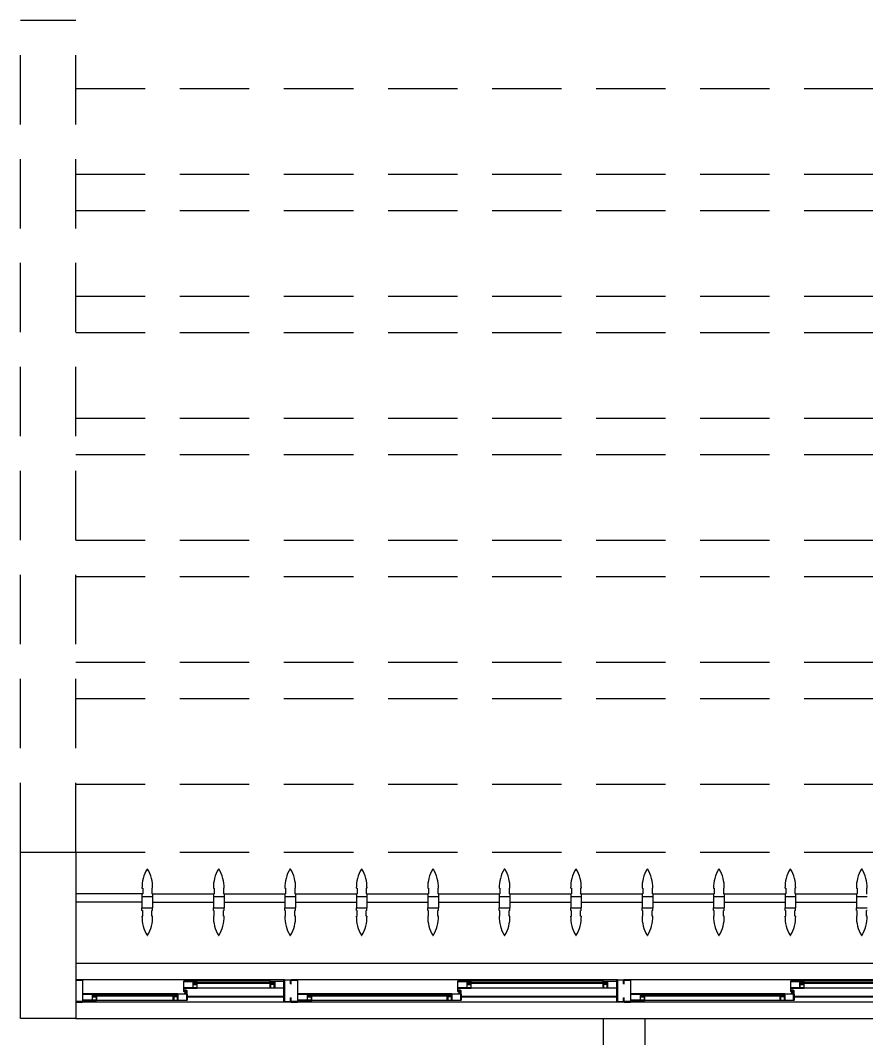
# Model space of a CAD drawing. Header units: millimetres. Extents: x 1887 to 2405, y 1100 to 1335.
# Drawn here: x 2167.41 to 2170.46, y 1270.976 to 1274.648 of the extents above; entities that cross this region are included whole.
import ezdxf

# ---------------------------------------------------------------- set-up
doc = ezdxf.new("R2010")
doc.units = ezdxf.units.MM
doc.linetypes.add('HIDDEN', pattern=[0.375, 0.25, -0.125])
for name, color, linetype in [('AR-ALV', 2, 'Continuous'), ('AR-BRISES', 1, 'Continuous'), ('AR-ESQ', 1, 'Continuous'), ('AR-ESTC', 3, 'Continuous'), ('AR-PERGOLAPROJ', 1, 'HIDDEN'), ('BR-PAINEL', 1, 'Continuous'), ('BR-SUPORTE', 1, 'Continuous'), ('DT-ESQ-BAGUETE-C', 2, 'Continuous'), ('DT-ESQ-BAGUETE-V', 1, 'Continuous'), ('DT-ESQ-CHAPA DOBRADA-V', 1, 'Continuous'), ('DT-ESQ-PERFIL CADEIRA-C', 2, 'Continuous'), ('DT-ESQ-PERFIL CADEIRA-V', 1, 'Continuous'), ('DT-ESQ-PERFIL U SIMPLES-C', 2, 'Continuous'), ('DT-ESQ-PERFIL U-C', 2, 'Continuous'), ('DT-ESQ-PERFIL U-V', 1, 'Continuous'), ('DT-ESQ-VIDRO-C', 2, 'Continuous'), ('PG-PROJ', 1, 'HIDDEN')]:
    doc.layers.add(name, color=color, linetype=linetype)

# ---------------------------------------------------------------- blocks, each defined once
blk = doc.blocks.new('EF40-P')
at = {"layer": 'DT-ESQ-BAGUETE-C', "color": 2, "ltscale": 0.1}
for points in [[(2.61, -0.08), (2.5965, -0.08), (2.5965, -0.0785), (2.6095, -0.0785, 0.414214), (2.61, -0.078), (2.61, -0.067, 0.414214), (2.6095, -0.0665), (2.5965, -0.0665), (2.5965, -0.065), (2.61, -0.065, -0.414214), (2.6115, -0.0665), (2.6115, -0.0785, -0.414214)], [(3.1015, -0.08), (3.115, -0.08), (3.115, -0.0785), (3.102, -0.0785, -0.414214), (3.1015, -0.078), (3.1015, -0.067, -0.414214), (3.102, -0.0665), (3.115, -0.0665), (3.115, -0.065), (3.1015, -0.065, 0.414214), (3.1, -0.0665), (3.1, -0.0785, 0.414214)], [(3.81, -0.08), (3.7965, -0.08), (3.7965, -0.0785), (3.8095, -0.0785, 0.414214), (3.81, -0.078), (3.81, -0.067, 0.414214), (3.8095, -0.0665), (3.7965, -0.0665), (3.7965, -0.065), (3.81, -0.065, -0.414214), (3.8115, -0.0665), (3.8115, -0.0785, -0.414214)], [(4.3015, -0.08), (4.315, -0.08), (4.315, -0.0785), (4.302, -0.0785, -0.414214), (4.3015, -0.078), (4.3015, -0.067, -0.414214), (4.302, -0.0665), (4.315, -0.0665), (4.315, -0.065), (4.3015, -0.065, 0.414214), (4.3, -0.0665), (4.3, -0.0785, 0.414214)], [(4.7975, -0.08), (4.784, -0.08), (4.784, -0.0785), (4.797, -0.0785, 0.414214), (4.7975, -0.078), (4.7975, -0.067, 0.414214), (4.797, -0.0665), (4.784, -0.0665), (4.784, -0.065), (4.7975, -0.065, -0.414214), (4.799, -0.0665), (4.799, -0.0785, -0.414214)], [(5.0765, -0.08), (5.09, -0.08), (5.09, -0.0785), (5.077, -0.0785, -0.414214), (5.0765, -0.078), (5.0765, -0.067, -0.414214), (5.077, -0.0665), (5.09, -0.0665), (5.09, -0.065), (5.0765, -0.065, 0.414214), (5.075, -0.0665), (5.075, -0.0785, 0.414214)], [(2.5265, -0.125), (2.54, -0.125), (2.54, -0.1235), (2.527, -0.1235, -0.414214), (2.5265, -0.123), (2.5265, -0.112, -0.414214), (2.527, -0.1115), (2.54, -0.1115), (2.54, -0.11), (2.5265, -0.11, 0.414214), (2.525, -0.1115), (2.525, -0.1235, 0.414214)], [(3.2485, -0.125), (3.235, -0.125), (3.235, -0.1235), (3.248, -0.1235, 0.414214), (3.2485, -0.123), (3.2485, -0.112, 0.414214), (3.248, -0.1115), (3.235, -0.1115), (3.235, -0.11), (3.2485, -0.11, -0.414214), (3.25, -0.1115), (3.25, -0.1235, -0.414214)], [(3.7265, -0.125), (3.74, -0.125), (3.74, -0.1235), (3.727, -0.1235, -0.414214), (3.7265, -0.123), (3.7265, -0.112, -0.414214), (3.727, -0.1115), (3.74, -0.1115), (3.74, -0.11), (3.7265, -0.11, 0.414214), (3.725, -0.1115), (3.725, -0.1235, 0.414214)], [(4.4485, -0.125), (4.435, -0.125), (4.435, -0.1235), (4.448, -0.1235, 0.414214), (4.4485, -0.123), (4.4485, -0.112, 0.414214), (4.448, -0.1115), (4.435, -0.1115), (4.435, -0.11), (4.4485, -0.11, -0.414214), (4.45, -0.1115), (4.45, -0.1235, -0.414214)], [(4.714, -0.125), (4.7275, -0.125), (4.7275, -0.1235), (4.7145, -0.1235, -0.414214), (4.714, -0.123), (4.714, -0.112, -0.414214), (4.7145, -0.1115), (4.7275, -0.1115), (4.7275, -0.11), (4.714, -0.11, 0.414214), (4.7125, -0.1115), (4.7125, -0.1235, 0.414214)]]:
    blk.add_lwpolyline(points, format="xyb", close=True, dxfattribs=at)
at = {"layer": 'DT-ESQ-BAGUETE-V', "ltscale": 0.1}
for p, q in [((2.61, -0.065), (3.1015, -0.065)), ((3.81, -0.065), (4.3015, -0.065)), ((4.7975, -0.065), (5.0765, -0.065))]:
    blk.add_line(p, q, dxfattribs=at)
at = {"layer": 'DT-ESQ-BAGUETE-V', "color": 1, "ltscale": 0.1}
for p, q in [((2.0485, -0.11), (2.5265, -0.11)), ((3.2485, -0.11), (3.7265, -0.11)), ((4.4485, -0.11), (4.714, -0.11))]:
    blk.add_line(p, q, dxfattribs=at)
at = {"layer": 'DT-ESQ-CHAPA DOBRADA-V', "color": 1, "ltscale": 0.1}
for p, q in [((2, -0.077), (2.5615, -0.077)), ((2, -0.08), (2.5615, -0.08)), ((3.2, -0.077), (3.7615, -0.077)), ((3.2, -0.08), (3.7615, -0.08))]:
    blk.add_line(p, q, dxfattribs=at)
at = {"layer": 'DT-ESQ-CHAPA DOBRADA-V', "ltscale": 0.1}
for p, q in [((4.4, -0.077), (4.749, -0.077)), ((4.4, -0.08), (4.749, -0.08))]:
    blk.add_line(p, q, dxfattribs=at)
at = {"layer": 'DT-ESQ-PERFIL CADEIRA-C', "color": 2, "ltscale": 0.1}
for p, q in [((2.5635, -0.0885), (2.61, -0.0885)), ((3.15, -0.0885), (3.1015, -0.0885)), ((3.7635, -0.0885), (3.81, -0.0885)), ((4.35, -0.0885), (4.3015, -0.0885)), ((4.751, -0.0885), (4.7975, -0.0885)), ((5.125, -0.0885), (5.0765, -0.0885)), ((2.573, -0.1335), (2.5265, -0.1335)), ((3.2, -0.1335), (3.2485, -0.1335)), ((3.773, -0.1335), (3.7265, -0.1335)), ((4.7605, -0.1335), (4.714, -0.1335))]:
    blk.add_line(p, q, dxfattribs=at)
at = {"layer": 'DT-ESQ-PERFIL CADEIRA-C', "ltscale": 0.1}
blk.add_line((4.4, -0.1335), (4.4485, -0.1335), dxfattribs=at)
at = {"layer": 'DT-ESQ-PERFIL CADEIRA-C', "color": 2, "ltscale": 0.1}
for points in [[(2.61, -0.087, -1), (2.61, -0.09), (2.5635, -0.09, -0.414214), (2.5615, -0.088), (2.5615, -0.067, -0.414214), (2.5635, -0.065), (2.595, -0.065, -0.414214), (2.5965, -0.0665), (2.5965, -0.087)], [(2.5965, -0.0885, -0.198913), (2.5954, -0.0881, -0.198913), (2.595, -0.087), (2.595, -0.067, 0.414214), (2.5945, -0.0665), (2.5635, -0.0665, 0.414214), (2.563, -0.067), (2.563, -0.088, 0.414214), (2.5635, -0.0885)], [(3.1015, -0.09), (3.15, -0.09), (3.15, -0.0885), (3.115, -0.0885, 0.198912), (3.1161, -0.0881, 0.198913), (3.1165, -0.087), (3.1165, -0.067, -0.414214), (3.117, -0.0665), (3.15, -0.0665), (3.15, -0.065), (3.1165, -0.065, 0.414214), (3.115, -0.0665), (3.115, -0.0785), (3.115, -0.08), (3.115, -0.087), (3.1015, -0.087, 1)], [(3.81, -0.087, -1), (3.81, -0.09), (3.7635, -0.09, -0.414214), (3.7615, -0.088), (3.7615, -0.067, -0.414214), (3.7635, -0.065), (3.795, -0.065, -0.414214), (3.7965, -0.0665), (3.7965, -0.087)], [(3.7965, -0.0885, -0.198913), (3.7954, -0.0881, -0.198913), (3.795, -0.087), (3.795, -0.067, 0.414214), (3.7945, -0.0665), (3.7635, -0.0665, 0.414214), (3.763, -0.067), (3.763, -0.088, 0.414214), (3.7635, -0.0885)], [(4.3015, -0.09), (4.35, -0.09), (4.35, -0.0885), (4.315, -0.0885, 0.198912), (4.3161, -0.0881, 0.198913), (4.3165, -0.087), (4.3165, -0.067, -0.414214), (4.317, -0.0665), (4.35, -0.0665), (4.35, -0.065), (4.3165, -0.065, 0.414214), (4.315, -0.0665), (4.315, -0.0785), (4.315, -0.08), (4.315, -0.087), (4.3015, -0.087, 1)], [(4.7975, -0.087, -1), (4.7975, -0.09), (4.751, -0.09, -0.414214), (4.749, -0.088), (4.749, -0.067, -0.414214), (4.751, -0.065), (4.7825, -0.065, -0.414214), (4.784, -0.0665), (4.784, -0.087)], [(4.784, -0.0885, -0.198913), (4.7829, -0.0881, -0.198913), (4.7825, -0.087), (4.7825, -0.067, 0.414214), (4.782, -0.0665), (4.751, -0.0665, 0.414214), (4.7505, -0.067), (4.7505, -0.088, 0.414214), (4.751, -0.0885)], [(5.0765, -0.09), (5.125, -0.09), (5.125, -0.0885), (5.09, -0.0885, 0.198912), (5.0911, -0.0881, 0.198913), (5.0915, -0.087), (5.0915, -0.067, -0.414214), (5.092, -0.0665), (5.125, -0.0665), (5.125, -0.065), (5.0915, -0.065, 0.414214), (5.09, -0.0665), (5.09, -0.0785), (5.09, -0.08), (5.09, -0.087), (5.0765, -0.087, 1)], [(2.5265, -0.132, 1), (2.5265, -0.135), (2.573, -0.135, 0.414214), (2.575, -0.133), (2.575, -0.112, 0.414214), (2.573, -0.11), (2.5415, -0.11, 0.414214), (2.54, -0.1115), (2.54, -0.132)], [(3.2485, -0.135), (3.2, -0.135), (3.2, -0.1335), (3.235, -0.1335, -0.198912), (3.2339, -0.1331, -0.198913), (3.2335, -0.132), (3.2335, -0.112, 0.414214), (3.233, -0.1115), (3.2, -0.1115), (3.2, -0.11), (3.2335, -0.11, -0.414214), (3.235, -0.1115), (3.235, -0.1235), (3.235, -0.125), (3.235, -0.132), (3.2485, -0.132, -1)], [(3.7265, -0.132, 1), (3.7265, -0.135), (3.773, -0.135, 0.414214), (3.775, -0.133), (3.775, -0.112, 0.414214), (3.773, -0.11), (3.7415, -0.11, 0.414214), (3.74, -0.1115), (3.74, -0.132)], [(4.4485, -0.135), (4.4, -0.135), (4.4, -0.1335), (4.435, -0.1335, -0.198912), (4.4339, -0.1331, -0.198913), (4.4335, -0.132), (4.4335, -0.112, 0.414214), (4.433, -0.1115), (4.4, -0.1115), (4.4, -0.11), (4.4335, -0.11, -0.414214), (4.435, -0.1115), (4.435, -0.1235), (4.435, -0.125), (4.435, -0.132), (4.4485, -0.132, -1)], [(4.714, -0.132, 1), (4.714, -0.135), (4.7605, -0.135, 0.414214), (4.7625, -0.133), (4.7625, -0.112, 0.414214), (4.7605, -0.11), (4.729, -0.11, 0.414214), (4.7275, -0.1115), (4.7275, -0.132)], [(2.54, -0.1335, 0.198913), (2.5411, -0.1331, 0.198913), (2.5415, -0.132), (2.5415, -0.112, -0.414214), (2.542, -0.1115), (2.573, -0.1115, -0.414214), (2.5735, -0.112), (2.5735, -0.133, -0.414214), (2.573, -0.1335)], [(3.74, -0.1335, 0.198913), (3.7411, -0.1331, 0.198913), (3.7415, -0.132), (3.7415, -0.112, -0.414214), (3.742, -0.1115), (3.773, -0.1115, -0.414214), (3.7735, -0.112), (3.7735, -0.133, -0.414214), (3.773, -0.1335)], [(4.7275, -0.1335, 0.198913), (4.7286, -0.1331, 0.198913), (4.729, -0.132), (4.729, -0.112, -0.414214), (4.7295, -0.1115), (4.7605, -0.1115, -0.414214), (4.761, -0.112), (4.761, -0.133, -0.414214), (4.7605, -0.1335)]]:
    blk.add_lwpolyline(points, format="xyb", close=True, dxfattribs=at)
at = {"layer": 'DT-ESQ-PERFIL CADEIRA-V', "color": 1, "ltscale": 0.1}
for p, q in [((2.595, -0.09), (3.1015, -0.09)), ((3.795, -0.09), (4.3015, -0.09)), ((4.7825, -0.09), (5.0765, -0.09)), ((2.0485, -0.135), (2.5265, -0.135)), ((4.4485, -0.135), (4.714, -0.135))]:
    blk.add_line(p, q, dxfattribs=at)
at = {"layer": 'DT-ESQ-PERFIL CADEIRA-V', "color": 2, "ltscale": 0.1}
blk.add_line((3.2485, -0.135), (3.7265, -0.135), dxfattribs=at)
at = {"layer": 'DT-ESQ-PERFIL U SIMPLES-C', "color": 2, "ltscale": 0.1}
for points in [[(2.5635, -0.102), (2.5715, -0.102), (2.5715, -0.1005), (2.5635, -0.1005, -0.414214), (2.563, -0.1), (2.563, -0.092, -0.414214), (2.5635, -0.0915), (2.5715, -0.0915), (2.5715, -0.09), (2.5635, -0.09, 0.414214), (2.5615, -0.092), (2.5615, -0.1, 0.414214)], [(2.573, -0.098), (2.565, -0.098), (2.565, -0.0995), (2.573, -0.0995, -0.414214), (2.5735, -0.1), (2.5735, -0.108, -0.414214), (2.573, -0.1085), (2.565, -0.1085), (2.565, -0.11), (2.573, -0.11, 0.414214), (2.575, -0.108), (2.575, -0.1, 0.414214)], [(3.7635, -0.102), (3.7715, -0.102), (3.7715, -0.1005), (3.7635, -0.1005, -0.414214), (3.763, -0.1), (3.763, -0.092, -0.414214), (3.7635, -0.0915), (3.7715, -0.0915), (3.7715, -0.09), (3.7635, -0.09, 0.414214), (3.7615, -0.092), (3.7615, -0.1, 0.414214)], [(3.773, -0.098), (3.765, -0.098), (3.765, -0.0995), (3.773, -0.0995, -0.414214), (3.7735, -0.1), (3.7735, -0.108, -0.414214), (3.773, -0.1085), (3.765, -0.1085), (3.765, -0.11), (3.773, -0.11, 0.414214), (3.775, -0.108), (3.775, -0.1, 0.414214)], [(4.751, -0.102), (4.759, -0.102), (4.759, -0.1005), (4.751, -0.1005, -0.414214), (4.7505, -0.1), (4.7505, -0.092, -0.414214), (4.751, -0.0915), (4.759, -0.0915), (4.759, -0.09), (4.751, -0.09, 0.414214), (4.749, -0.092), (4.749, -0.1, 0.414214)], [(4.7605, -0.098), (4.7525, -0.098), (4.7525, -0.0995), (4.7605, -0.0995, -0.414214), (4.761, -0.1), (4.761, -0.108, -0.414214), (4.7605, -0.1085), (4.7525, -0.1085), (4.7525, -0.11), (4.7605, -0.11, 0.414214), (4.7625, -0.108), (4.7625, -0.1, 0.414214)]]:
    blk.add_lwpolyline(points, format="xyb", close=True, dxfattribs=at)
at = {"layer": 'DT-ESQ-PERFIL U-C', "color": 2, "ltscale": 0.1}
for points in [[(3.175, -0.0615, 0.414214), (3.1735, -0.06), (3.1515, -0.06, 0.414214), (3.15, -0.0615), (3.15, -0.1385, 0.414214), (3.1515, -0.14), (3.1735, -0.14, 0.414214), (3.175, -0.1385), (3.175, -0.125), (3.1735, -0.125), (3.1735, -0.138, -0.414214), (3.173, -0.1385), (3.152, -0.1385, -0.414214), (3.1515, -0.138), (3.1515, -0.062, -0.414214), (3.152, -0.0615), (3.173, -0.0615, -0.414214), (3.1735, -0.062), (3.1735, -0.075), (3.175, -0.075)], [(3.175, -0.0615, -0.414214), (3.1765, -0.06), (3.1985, -0.06, -0.414214), (3.2, -0.0615), (3.2, -0.1385, -0.414214), (3.1985, -0.14), (3.1765, -0.14, -0.414214), (3.175, -0.1385), (3.175, -0.125), (3.1765, -0.125), (3.1765, -0.138, 0.414214), (3.177, -0.1385), (3.198, -0.1385, 0.414214), (3.1985, -0.138), (3.1985, -0.062, 0.414214), (3.198, -0.0615), (3.177, -0.0615, 0.414214), (3.1765, -0.062), (3.1765, -0.075), (3.175, -0.075)], [(4.375, -0.0615, 0.414214), (4.3735, -0.06), (4.3515, -0.06, 0.414214), (4.35, -0.0615), (4.35, -0.1385, 0.414214), (4.3515, -0.14), (4.3735, -0.14, 0.414214), (4.375, -0.1385), (4.375, -0.125), (4.3735, -0.125), (4.3735, -0.138, -0.414214), (4.373, -0.1385), (4.352, -0.1385, -0.414214), (4.3515, -0.138), (4.3515, -0.062, -0.414214), (4.352, -0.0615), (4.373, -0.0615, -0.414214), (4.3735, -0.062), (4.3735, -0.075), (4.375, -0.075)], [(4.375, -0.0615, -0.414214), (4.3765, -0.06), (4.3985, -0.06, -0.414214), (4.4, -0.0615), (4.4, -0.1385, -0.414214), (4.3985, -0.14), (4.3765, -0.14, -0.414214), (4.375, -0.1385), (4.375, -0.125), (4.3765, -0.125), (4.3765, -0.138, 0.414214), (4.377, -0.1385), (4.398, -0.1385, 0.414214), (4.3985, -0.138), (4.3985, -0.062, 0.414214), (4.398, -0.0615), (4.377, -0.0615, 0.414214), (4.3765, -0.062), (4.3765, -0.075), (4.375, -0.075)], [(5.15, -0.0615, 0.414214), (5.1485, -0.06), (5.1265, -0.06, 0.414214), (5.125, -0.0615), (5.125, -0.1385, 0.414214), (5.1265, -0.14), (5.1485, -0.14, 0.414214), (5.15, -0.1385), (5.15, -0.125), (5.1485, -0.125), (5.1485, -0.138, -0.414214), (5.148, -0.1385), (5.127, -0.1385, -0.414214), (5.1265, -0.138), (5.1265, -0.062, -0.414214), (5.127, -0.0615), (5.148, -0.0615, -0.414214), (5.1485, -0.062), (5.1485, -0.075), (5.15, -0.075)]]:
    blk.add_lwpolyline(points, format="xyb", close=True, dxfattribs=at)
at = {"layer": 'DT-ESQ-PERFIL U-V', "color": 1, "ltscale": 0.1}
for p, q in [((1.9985, -0.06), (3.1515, -0.06)), ((4.3985, -0.06), (5.1265, -0.06)), ((1.9985, -0.14), (3.1515, -0.14)), ((4.3985, -0.14), (5.1265, -0.14))]:
    blk.add_line(p, q, dxfattribs=at)
at = {"layer": 'DT-ESQ-PERFIL U-V', "ltscale": 0.1}
for p, q in [((3.1985, -0.06), (4.3515, -0.06)), ((3.1985, -0.14), (4.3515, -0.14))]:
    blk.add_line(p, q, dxfattribs=at)
at = {"layer": 'DT-ESQ-VIDRO-C', "ltscale": 0.1}
for points in [[(3.1125, -0.085), (3.1125, -0.082), (2.599, -0.082), (2.599, -0.085)], [(4.3125, -0.085), (4.3125, -0.082), (3.799, -0.082), (3.799, -0.085)], [(5.0875, -0.085), (5.0875, -0.082), (4.7865, -0.082), (4.7865, -0.085)], [(2.038, -0.13), (2.038, -0.127), (2.537, -0.127), (2.537, -0.13)], [(3.238, -0.13), (3.238, -0.127), (3.737, -0.127), (3.737, -0.13)], [(4.438, -0.13), (4.438, -0.127), (4.7245, -0.127), (4.7245, -0.13)]]:
    blk.add_lwpolyline(points, close=True, dxfattribs=at)
blk = doc.blocks.new('BR-MODULO8')
at = {"layer": 'BR-PAINEL'}
for p, q in [((-4.9117, 0.27), (-4.9092, 0.27)), ((-4.9092, 0.27), (-4.9092, 0.25)), ((-4.8758, 0.27), (-4.8758, 0.25)), ((-4.8733, 0.27), (-4.8758, 0.27)), ((-4.6542, 0.27), (-4.6517, 0.27)), ((-4.6517, 0.27), (-4.6517, 0.25)), ((-4.6183, 0.27), (-4.6183, 0.25)), ((-4.6158, 0.27), (-4.6183, 0.27)), ((-4.3967, 0.27), (-4.3942, 0.27)), ((-4.3942, 0.27), (-4.3942, 0.25)), ((-4.3608, 0.27), (-4.3608, 0.25)), ((-4.3583, 0.27), (-4.3608, 0.27)), ((-4.1392, 0.27), (-4.1367, 0.27)), ((-4.1367, 0.27), (-4.1367, 0.25)), ((-4.1033, 0.27), (-4.1033, 0.25)), ((-4.1008, 0.27), (-4.1033, 0.27)), ((-3.8817, 0.27), (-3.8792, 0.27)), ((-3.8792, 0.27), (-3.8792, 0.25)), ((-3.8458, 0.27), (-3.8458, 0.25)), ((-3.8433, 0.27), (-3.8458, 0.27)), ((-3.6242, 0.27), (-3.6217, 0.27)), ((-3.6217, 0.27), (-3.6217, 0.25)), ((-3.5883, 0.27), (-3.5883, 0.25)), ((-3.5858, 0.27), (-3.5883, 0.27)), ((-3.3667, 0.27), (-3.3642, 0.27)), ((-3.3642, 0.27), (-3.3642, 0.25)), ((-3.3308, 0.27), (-3.3308, 0.25)), ((-3.3283, 0.27), (-3.3308, 0.27)), ((-3.1092, 0.27), (-3.1067, 0.27)), ((-3.1067, 0.27), (-3.1067, 0.25)), ((-3.0733, 0.27), (-3.0733, 0.25)), ((-3.0708, 0.27), (-3.0733, 0.27)), ((-2.8517, 0.27), (-2.8492, 0.27)), ((-2.8492, 0.27), (-2.8492, 0.25)), ((-2.8158, 0.27), (-2.8158, 0.25)), ((-2.8133, 0.27), (-2.8158, 0.27)), ((-2.5942, 0.27), (-2.5917, 0.27)), ((-2.5917, 0.27), (-2.5917, 0.25)), ((-2.5583, 0.27), (-2.5583, 0.25)), ((-2.5558, 0.27), (-2.5583, 0.27)), ((-2.3367, 0.27), (-2.3342, 0.27)), ((-2.3342, 0.27), (-2.3342, 0.25)), ((-2.3008, 0.27), (-2.3008, 0.25)), ((-2.2983, 0.27), (-2.3008, 0.27)), ((-4.9117, 0.25), (-4.9117, 0.24)), ((-4.9117, 0.25), (-4.9092, 0.25)), ((-4.9117, 0.24), (-4.8733, 0.24)), ((-4.9117, 0.24), (-4.9117, 0.2)), ((-4.8733, 0.25), (-4.8758, 0.25)), ((-4.8733, 0.25), (-4.8733, 0.24)), ((-4.8733, 0.24), (-4.8733, 0.2)), ((-4.6542, 0.25), (-4.6542, 0.24)), ((-4.6542, 0.25), (-4.6517, 0.25)), ((-4.6542, 0.24), (-4.6158, 0.24)), ((-4.6542, 0.24), (-4.6542, 0.2)), ((-4.6158, 0.25), (-4.6183, 0.25)), ((-4.6158, 0.25), (-4.6158, 0.24)), ((-4.6158, 0.24), (-4.6158, 0.2)), ((-4.3967, 0.25), (-4.3967, 0.24)), ((-4.3967, 0.25), (-4.3942, 0.25)), ((-4.3967, 0.24), (-4.3583, 0.24)), ((-4.3967, 0.24), (-4.3967, 0.2)), ((-4.3583, 0.25), (-4.3608, 0.25)), ((-4.3583, 0.25), (-4.3583, 0.24)), ((-4.3583, 0.24), (-4.3583, 0.2)), ((-4.1392, 0.25), (-4.1392, 0.24)), ((-4.1392, 0.25), (-4.1367, 0.25)), ((-4.1392, 0.24), (-4.1008, 0.24)), ((-4.1392, 0.24), (-4.1392, 0.2)), ((-4.1008, 0.25), (-4.1033, 0.25)), ((-4.1008, 0.25), (-4.1008, 0.24)), ((-4.1008, 0.24), (-4.1008, 0.2)), ((-3.8817, 0.25), (-3.8817, 0.24)), ((-3.8817, 0.25), (-3.8792, 0.25)), ((-3.8817, 0.24), (-3.8433, 0.24)), ((-3.8817, 0.24), (-3.8817, 0.2)), ((-3.8433, 0.25), (-3.8458, 0.25)), ((-3.8433, 0.25), (-3.8433, 0.24)), ((-3.8433, 0.24), (-3.8433, 0.2)), ((-3.6242, 0.25), (-3.6242, 0.24)), ((-3.6242, 0.25), (-3.6217, 0.25)), ((-3.6242, 0.24), (-3.5858, 0.24)), ((-3.6242, 0.24), (-3.6242, 0.2)), ((-3.5858, 0.25), (-3.5883, 0.25)), ((-3.5858, 0.25), (-3.5858, 0.24)), ((-3.5858, 0.24), (-3.5858, 0.2)), ((-3.3667, 0.25), (-3.3667, 0.24)), ((-3.3667, 0.25), (-3.3642, 0.25)), ((-3.3667, 0.24), (-3.3283, 0.24)), ((-3.3667, 0.24), (-3.3667, 0.2)), ((-3.3283, 0.25), (-3.3308, 0.25)), ((-3.3283, 0.25), (-3.3283, 0.24)), ((-3.3283, 0.24), (-3.3283, 0.2)), ((-3.1092, 0.25), (-3.1092, 0.24)), ((-3.1092, 0.25), (-3.1067, 0.25)), ((-3.1092, 0.24), (-3.0708, 0.24)), ((-3.1092, 0.24), (-3.1092, 0.2)), ((-3.0708, 0.25), (-3.0733, 0.25)), ((-3.0708, 0.25), (-3.0708, 0.24)), ((-3.0708, 0.24), (-3.0708, 0.2)), ((-2.8517, 0.25), (-2.8517, 0.24)), ((-2.8517, 0.25), (-2.8492, 0.25)), ((-2.8517, 0.24), (-2.8133, 0.24)), ((-2.8517, 0.24), (-2.8517, 0.2)), ((-2.8133, 0.25), (-2.8158, 0.25)), ((-2.8133, 0.25), (-2.8133, 0.24)), ((-2.8133, 0.24), (-2.8133, 0.2)), ((-2.5942, 0.25), (-2.5942, 0.24)), ((-2.5942, 0.25), (-2.5917, 0.25)), ((-2.5942, 0.24), (-2.5558, 0.24)), ((-2.5942, 0.24), (-2.5942, 0.2)), ((-2.5558, 0.25), (-2.5583, 0.25)), ((-2.5558, 0.25), (-2.5558, 0.24)), ((-2.5558, 0.24), (-2.5558, 0.2)), ((-2.3367, 0.25), (-2.3367, 0.24)), ((-2.3367, 0.25), (-2.3342, 0.25)), ((-2.3367, 0.24), (-2.2983, 0.24)), ((-2.3367, 0.24), (-2.3367, 0.2)), ((-2.2983, 0.25), (-2.3008, 0.25)), ((-4.9117, 0.2), (-4.8733, 0.2)), ((-4.9117, 0.19), (-4.9117, 0.2)), ((-4.9117, 0.19), (-4.9092, 0.19)), ((-4.9092, 0.17), (-4.9092, 0.19)), ((-4.8733, 0.19), (-4.8758, 0.19)), ((-4.8758, 0.17), (-4.8758, 0.19)), ((-4.8733, 0.19), (-4.8733, 0.2)), ((-4.6542, 0.2), (-4.6158, 0.2)), ((-4.6542, 0.19), (-4.6542, 0.2)), ((-4.6542, 0.19), (-4.6517, 0.19)), ((-4.6517, 0.17), (-4.6517, 0.19)), ((-4.6158, 0.19), (-4.6183, 0.19)), ((-4.6183, 0.17), (-4.6183, 0.19)), ((-4.6158, 0.19), (-4.6158, 0.2)), ((-4.3967, 0.2), (-4.3583, 0.2)), ((-4.3967, 0.19), (-4.3967, 0.2)), ((-4.3967, 0.19), (-4.3942, 0.19)), ((-4.3942, 0.17), (-4.3942, 0.19)), ((-4.3583, 0.19), (-4.3608, 0.19)), ((-4.3608, 0.17), (-4.3608, 0.19)), ((-4.3583, 0.19), (-4.3583, 0.2)), ((-4.1392, 0.2), (-4.1008, 0.2)), ((-4.1392, 0.19), (-4.1392, 0.2)), ((-4.1392, 0.19), (-4.1367, 0.19)), ((-4.1367, 0.17), (-4.1367, 0.19)), ((-4.1008, 0.19), (-4.1033, 0.19)), ((-4.1033, 0.17), (-4.1033, 0.19)), ((-4.1008, 0.19), (-4.1008, 0.2)), ((-3.8817, 0.2), (-3.8433, 0.2)), ((-3.8817, 0.19), (-3.8817, 0.2)), ((-3.8817, 0.19), (-3.8792, 0.19)), ((-3.8792, 0.17), (-3.8792, 0.19)), ((-3.8433, 0.19), (-3.8458, 0.19)), ((-3.8458, 0.17), (-3.8458, 0.19)), ((-3.8433, 0.19), (-3.8433, 0.2)), ((-3.6242, 0.2), (-3.5858, 0.2)), ((-3.6242, 0.19), (-3.6242, 0.2)), ((-3.6242, 0.19), (-3.6217, 0.19)), ((-3.6217, 0.17), (-3.6217, 0.19)), ((-3.5858, 0.19), (-3.5883, 0.19)), ((-3.5883, 0.17), (-3.5883, 0.19)), ((-3.5858, 0.19), (-3.5858, 0.2)), ((-3.3667, 0.2), (-3.3283, 0.2)), ((-3.3667, 0.19), (-3.3667, 0.2)), ((-3.3667, 0.19), (-3.3642, 0.19)), ((-3.3642, 0.17), (-3.3642, 0.19)), ((-3.3283, 0.19), (-3.3308, 0.19)), ((-3.3308, 0.17), (-3.3308, 0.19)), ((-3.3283, 0.19), (-3.3283, 0.2)), ((-3.1092, 0.2), (-3.0708, 0.2)), ((-3.1092, 0.19), (-3.1092, 0.2)), ((-3.1092, 0.19), (-3.1067, 0.19)), ((-3.1067, 0.17), (-3.1067, 0.19)), ((-3.0708, 0.19), (-3.0733, 0.19)), ((-3.0733, 0.17), (-3.0733, 0.19)), ((-3.0708, 0.19), (-3.0708, 0.2)), ((-2.8517, 0.2), (-2.8133, 0.2)), ((-2.8517, 0.19), (-2.8517, 0.2)), ((-2.8517, 0.19), (-2.8492, 0.19)), ((-2.8492, 0.17), (-2.8492, 0.19)), ((-2.8133, 0.19), (-2.8158, 0.19)), ((-2.8158, 0.17), (-2.8158, 0.19)), ((-2.8133, 0.19), (-2.8133, 0.2)), ((-2.5942, 0.2), (-2.5558, 0.2)), ((-2.5942, 0.19), (-2.5942, 0.2)), ((-2.5942, 0.19), (-2.5917, 0.19)), ((-2.5917, 0.17), (-2.5917, 0.19)), ((-2.5558, 0.19), (-2.5583, 0.19)), ((-2.5583, 0.17), (-2.5583, 0.19)), ((-2.5558, 0.19), (-2.5558, 0.2)), ((-2.3367, 0.2), (-2.2983, 0.2)), ((-2.3367, 0.19), (-2.3367, 0.2)), ((-2.3367, 0.19), (-2.3342, 0.19)), ((-2.3342, 0.17), (-2.3342, 0.19)), ((-2.2983, 0.19), (-2.3008, 0.19)), ((-2.3008, 0.17), (-2.3008, 0.19)), ((-4.9117, 0.17), (-4.9092, 0.17)), ((-4.8733, 0.17), (-4.8758, 0.17)), ((-4.6542, 0.17), (-4.6517, 0.17)), ((-4.6158, 0.17), (-4.6183, 0.17)), ((-4.3967, 0.17), (-4.3942, 0.17)), ((-4.3583, 0.17), (-4.3608, 0.17)), ((-4.1392, 0.17), (-4.1367, 0.17)), ((-4.1008, 0.17), (-4.1033, 0.17)), ((-3.8817, 0.17), (-3.8792, 0.17)), ((-3.8433, 0.17), (-3.8458, 0.17)), ((-3.6242, 0.17), (-3.6217, 0.17)), ((-3.5858, 0.17), (-3.5883, 0.17)), ((-3.3667, 0.17), (-3.3642, 0.17)), ((-3.3283, 0.17), (-3.3308, 0.17)), ((-3.1092, 0.17), (-3.1067, 0.17)), ((-3.0708, 0.17), (-3.0733, 0.17)), ((-2.8517, 0.17), (-2.8492, 0.17)), ((-2.8133, 0.17), (-2.8158, 0.17)), ((-2.5942, 0.17), (-2.5917, 0.17)), ((-2.5558, 0.17), (-2.5583, 0.17)), ((-2.3367, 0.17), (-2.3342, 0.17)), ((-2.2983, 0.17), (-2.3008, 0.17))]:
    blk.add_line(p, q, dxfattribs=at)
for centre, radius, start, end in [((-4.7867, 0.2739), 0.1251, 148.4721, 181.772), ((-4.8925, 0.3387), 0.001, 37.1012, 142.8988), ((-4.9983, 0.2739), 0.1251, 358.228, 31.5279), ((-4.5292, 0.2739), 0.1251, 148.4721, 181.772), ((-4.635, 0.3387), 0.001, 37.1012, 142.8988), ((-4.7408, 0.2739), 0.1251, 358.228, 31.5279), ((-4.2717, 0.2739), 0.1251, 148.4721, 181.772), ((-4.3775, 0.3387), 0.001, 37.1012, 142.8988), ((-4.4833, 0.2739), 0.1251, 358.228, 31.5279), ((-4.0142, 0.2739), 0.1251, 148.4721, 181.772), ((-4.12, 0.3387), 0.001, 37.1012, 142.8988), ((-4.2258, 0.2739), 0.1251, 358.228, 31.5279), ((-3.7567, 0.2739), 0.1251, 148.4721, 181.772), ((-3.8625, 0.3387), 0.001, 37.1012, 142.8988), ((-3.9683, 0.2739), 0.1251, 358.228, 31.5279), ((-3.4992, 0.2739), 0.1251, 148.4721, 181.772), ((-3.605, 0.3387), 0.001, 37.1012, 142.8988), ((-3.7108, 0.2739), 0.1251, 358.228, 31.5279), ((-3.2417, 0.2739), 0.1251, 148.4721, 181.772), ((-3.3475, 0.3387), 0.001, 37.1012, 142.8988), ((-3.4533, 0.2739), 0.1251, 358.228, 31.5279), ((-2.9842, 0.2739), 0.1251, 148.4721, 181.772), ((-3.09, 0.3387), 0.001, 37.1012, 142.8988), ((-3.1958, 0.2739), 0.1251, 358.228, 31.5279), ((-2.7267, 0.2739), 0.1251, 148.4721, 181.772), ((-2.8325, 0.3387), 0.001, 37.1012, 142.8988), ((-2.9383, 0.2739), 0.1251, 358.228, 31.5279), ((-2.4692, 0.2739), 0.1251, 148.4721, 181.772), ((-2.575, 0.3387), 0.001, 37.1012, 142.8988), ((-2.6808, 0.2739), 0.1251, 358.228, 31.5279), ((-2.2117, 0.2739), 0.1251, 148.4721, 181.772), ((-2.3175, 0.3387), 0.001, 37.1012, 142.8988), ((-2.4233, 0.2739), 0.1251, 358.228, 31.5279), ((-4.7867, 0.1661), 0.1251, 178.228, 211.5279), ((-4.9983, 0.1661), 0.1251, 328.4721, 1.772), ((-4.5292, 0.1661), 0.1251, 178.228, 211.5279), ((-4.7408, 0.1661), 0.1251, 328.4721, 1.772), ((-4.2717, 0.1661), 0.1251, 178.228, 211.5279), ((-4.4833, 0.1661), 0.1251, 328.4721, 1.772), ((-4.0142, 0.1661), 0.1251, 178.228, 211.5279), ((-4.2258, 0.1661), 0.1251, 328.4721, 1.772), ((-3.7567, 0.1661), 0.1251, 178.228, 211.5279), ((-3.9683, 0.1661), 0.1251, 328.4721, 1.772), ((-3.4992, 0.1661), 0.1251, 178.228, 211.5279), ((-3.7108, 0.1661), 0.1251, 328.4721, 1.772), ((-3.2417, 0.1661), 0.1251, 178.228, 211.5279), ((-3.4533, 0.1661), 0.1251, 328.4721, 1.772), ((-2.9842, 0.1661), 0.1251, 178.228, 211.5279), ((-3.1958, 0.1661), 0.1251, 328.4721, 1.772), ((-2.7267, 0.1661), 0.1251, 178.228, 211.5279), ((-2.9383, 0.1661), 0.1251, 328.4721, 1.772), ((-2.4692, 0.1661), 0.1251, 178.228, 211.5279), ((-2.6808, 0.1661), 0.1251, 328.4721, 1.772), ((-2.2117, 0.1661), 0.1251, 178.228, 211.5279), ((-2.4233, 0.1661), 0.1251, 328.4721, 1.772), ((-4.8925, 0.1013), 0.001, 217.1012, 322.8988), ((-4.635, 0.1013), 0.001, 217.1012, 322.8988), ((-4.3775, 0.1013), 0.001, 217.1012, 322.8988), ((-4.12, 0.1013), 0.001, 217.1012, 322.8988), ((-3.8625, 0.1013), 0.001, 217.1012, 322.8988), ((-3.605, 0.1013), 0.001, 217.1012, 322.8988), ((-3.3475, 0.1013), 0.001, 217.1012, 322.8988), ((-3.09, 0.1013), 0.001, 217.1012, 322.8988), ((-2.8325, 0.1013), 0.001, 217.1012, 322.8988), ((-2.575, 0.1013), 0.001, 217.1012, 322.8988), ((-2.3175, 0.1013), 0.001, 217.1012, 322.8988)]:
    blk.add_arc(centre, radius, start, end, dxfattribs=at)
at = {"layer": 'BR-SUPORTE'}
for p, q in [((-4.9117, 0.25), (-5.15, 0.25)), ((-4.8733, 0.25), (-4.6517, 0.25)), ((-4.6158, 0.25), (-4.3942, 0.25)), ((-4.3583, 0.25), (-4.1367, 0.25)), ((-4.1008, 0.25), (-3.8792, 0.25)), ((-3.8433, 0.25), (-3.6217, 0.25)), ((-3.5858, 0.25), (-3.3642, 0.25)), ((-3.3283, 0.25), (-3.1067, 0.25)), ((-3.0708, 0.25), (-2.8492, 0.25)), ((-2.8133, 0.25), (-2.5917, 0.25)), ((-2.5558, 0.25), (-2.3342, 0.25)), ((-4.9117, 0.22), (-5.15, 0.22)), ((-4.8733, 0.22), (-4.6542, 0.22)), ((-4.6158, 0.22), (-4.3967, 0.22)), ((-4.3583, 0.22), (-4.1392, 0.22)), ((-4.1008, 0.22), (-3.8817, 0.22)), ((-3.8433, 0.22), (-3.6242, 0.22)), ((-3.5858, 0.22), (-3.3667, 0.22)), ((-3.3283, 0.22), (-3.1092, 0.22)), ((-3.0708, 0.22), (-2.8517, 0.22)), ((-2.8133, 0.22), (-2.5942, 0.22)), ((-2.5558, 0.22), (-2.3367, 0.22))]:
    blk.add_line(p, q, dxfattribs=at)
blk = doc.blocks.new('PG-MODULO1-PJ-C')
at = {"layer": 'PG-PROJ'}
for p, q in [((0.2, 3), (0, 3)), ((0, 0), (0, 3)), ((0.2, 0), (0.2, 3)), ((0.2, 2.7546), (5.35, 2.7546)), ((0.2, 2.4454), (5.35, 2.4454)), ((0.2, 2.3146), (5.35, 2.3146)), ((0.2, 2.0054), (5.35, 2.0054)), ((0.2, 1.8746), (5.35, 1.8746)), ((0.2, 1.5654), (5.35, 1.5654)), ((0.2, 1.4346), (5.35, 1.4346)), ((0.2, 1.1254), (5.35, 1.1254)), ((0.2, 0.9946), (5.35, 0.9946)), ((0.2, 0.6854), (5.35, 0.6854)), ((0.2, 0.5546), (5.35, 0.5546)), ((0.2, 0.2454), (5.35, 0.2454)), ((0.2, 0), (5.35, 0))]:
    blk.add_line(p, q, dxfattribs=at)

msp = doc.modelspace()

# ---------------------------------------------------------------- linework, layer by layer
at = {"layer": 'AR-ALV'}
for p, q in [((2169.5097, 1271.0485), (2169.5097, 1267.5985)), ((2169.5097, 1271.0485), (2169.6597, 1271.0485)), ((2169.6597, 1271.0485), (2169.6597, 1267.5985))]:
    msp.add_line(p, q, dxfattribs=at)
at = {"layer": 'AR-ESQ'}
for p, q in [((2167.6097, 1271.2485), (2172.7597, 1271.2485)), ((2167.6097, 1271.0485), (2172.7597, 1271.0485))]:
    msp.add_line(p, q, dxfattribs=at)
at = {"layer": 'AR-ESTC'}
msp.add_lwpolyline([(2167.4097, 1271.6485), (2167.6097, 1271.6485), (2167.6097, 1271.0485), (2167.4097, 1271.0485)], close=True, dxfattribs=at)

# ---------------------------------------------------------------- block references
at = {"layer": 'AR-BRISES'}
msp.add_blockref('BR-MODULO8', (2172.7597, 1271.2485), dxfattribs=at)
at = {"layer": 'AR-ESQ', "rotation": 180}
msp.add_blockref('EF40-P', (2172.7597, 1271.0485), dxfattribs=at)
at = {"layer": 'AR-PERGOLAPROJ'}
msp.add_blockref('PG-MODULO1-PJ-C', (2167.4097, 1271.6485), dxfattribs=at)

doc.saveas('drawing.dxf')
